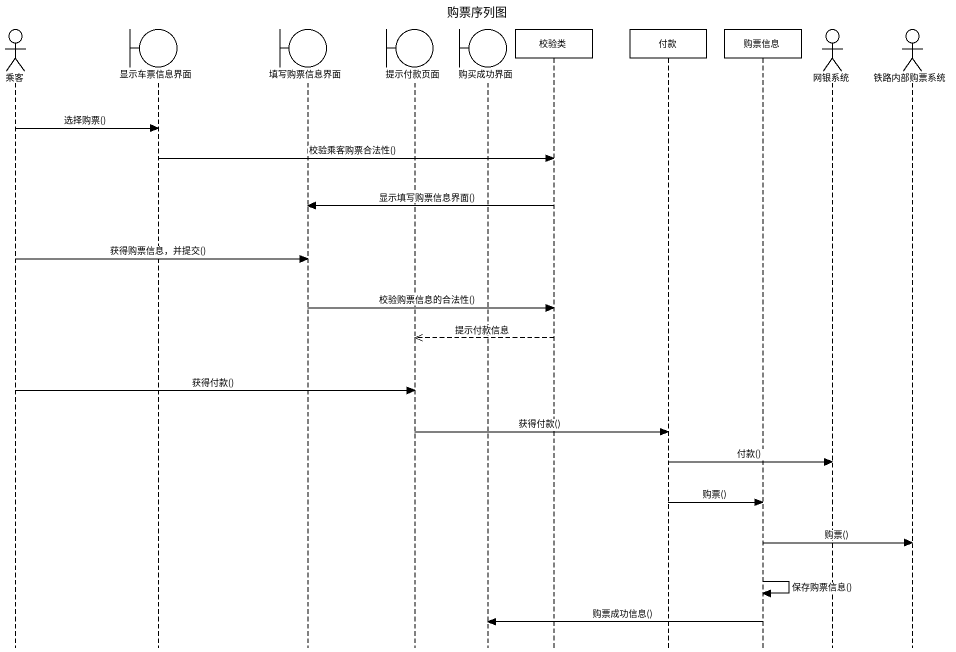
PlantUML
@startuml
title 购票序列图
hide footbox
actor 乘客
boundary 显示车票信息界面
boundary 填写购票信息界面
boundary 提示付款页面
boundary 购买成功界面
participant 校验类
participant 付款
participant 购票信息
actor 网银系统
actor 铁路内部购票系统

乘客 -> 显示车票信息界面 : 选择购票()
显示车票信息界面 -> 校验类 : 校验乘客购票合法性()
校验类 -> 填写购票信息界面 : 显示填写购票信息界面()
乘客 -> 填写购票信息界面 : 获得购票信息，并提交()
填写购票信息界面 -> 校验类 : 校验购票信息的合法性()
校验类 -->> 提示付款页面 : 提示付款信息
乘客 -> 提示付款页面 : 获得付款()
提示付款页面 -> 付款 : 获得付款()
付款 -> 网银系统 : 付款()
付款 -> 购票信息 : 购票()
购票信息 -> 铁路内部购票系统 : 购票()
购票信息 -> 购票信息 : 保存购票信息()
购票信息 -> 购买成功界面 : 购票成功信息()
@enduml
